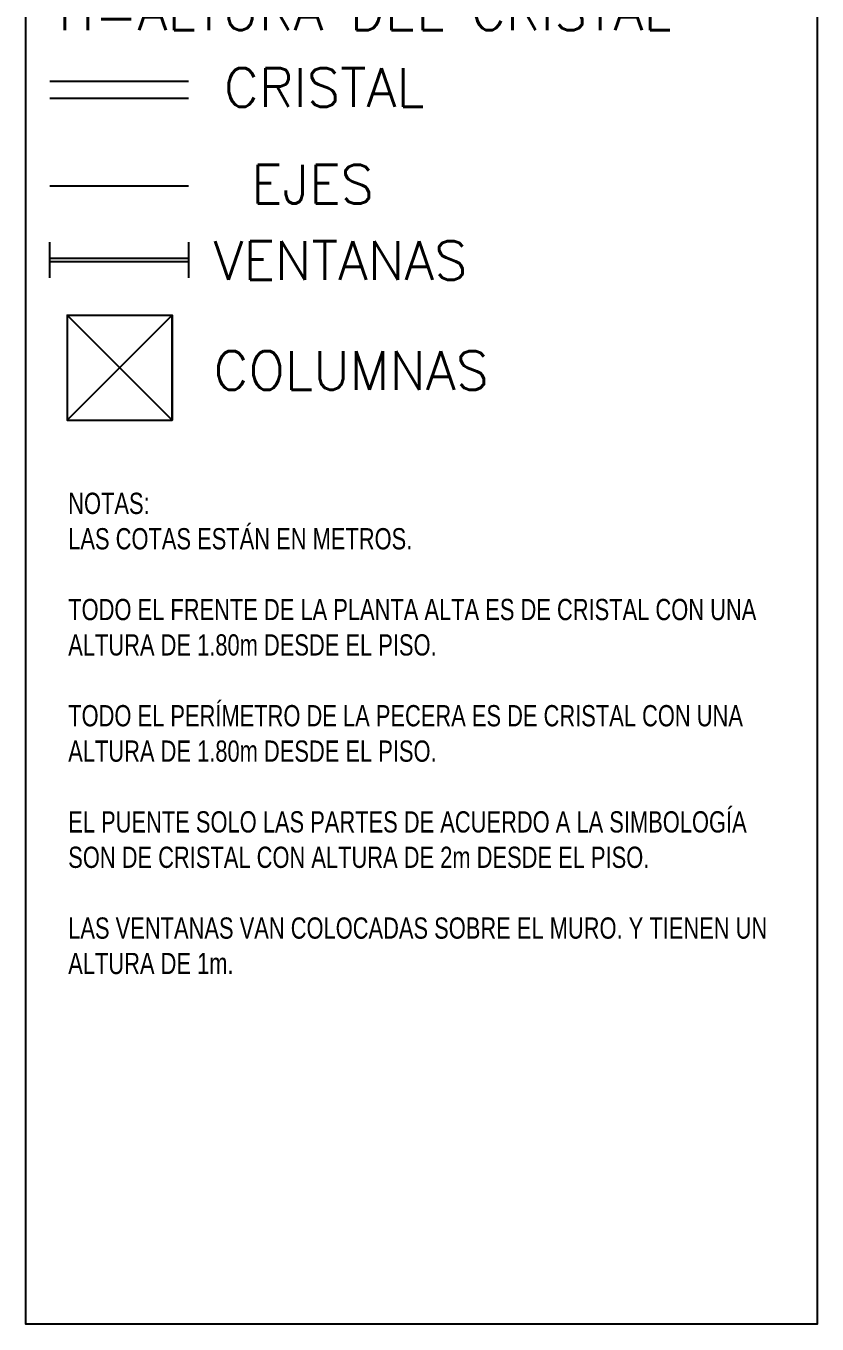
# Model space of a CAD drawing. Header units: millimetres. Extents: x 2348.9 to 2410.1, y 1655.7 to 1718.5.
# Drawn here: x 2355.86 to 2372.63, y 1658.43 to 1685.93 of the extents above; entities that cross this region are included whole.
import ezdxf

# ---------------------------------------------------------------- set-up
doc = ezdxf.new("R2010")
doc.units = ezdxf.units.MM
doc.styles.add('ARRAY BASE$0$STYLE1', font='swissc.ttf', dxfattribs={"width": 0.9})
doc.styles.add('TEXTOS', font='romans.shx')

msp = doc.modelspace()

# ---------------------------------------------------------------- linework, layer by layer
at = {"color": 4, "ltscale": 2}
for p, q in [((2356.3631, 1684.7636), (2359.3001, 1684.7636)), ((2356.3631, 1684.4004), (2359.3001, 1684.4008)), ((2356.3631, 1681.0075), (2359.3001, 1681.0075)), ((2356.3631, 1680.9372), (2359.3001, 1680.9372))]:
    msp.add_line(p, q, dxfattribs=at)
at = {"color": 6}
msp.add_line((2359.3001, 1682.533), (2356.3631, 1682.533), dxfattribs=at)
at = {"color": 3}
for p, q in [((2356.3631, 1680.5956), (2356.3631, 1681.3491)), ((2359.3001, 1681.3491), (2359.3001, 1680.5956))]:
    msp.add_line(p, q, dxfattribs=at)
msp.add_lwpolyline([(2355.8581, 1687.3181), (2372.6257, 1687.3181), (2372.6257, 1658.4266), (2355.8581, 1658.4266)], close=True)
at = {"color": 1}
msp.add_lwpolyline([(2356.7349, 1679.7999), (2358.9567, 1679.7999), (2358.9567, 1677.5781), (2356.7349, 1679.7999), (2356.7349, 1677.5781), (2358.9567, 1677.5781), (2358.9567, 1679.7999), (2356.7349, 1677.5781)], dxfattribs=at)

# ---------------------------------------------------------------- texts
at = {"attachment_point": 1}
for s, width, gutter_width, heights, insert, char_height, style in [('H=ALTURA DEL CRISTAL', 128.215114, 4.1008, [0], (2356.5382, 1686.6638), 0.820168, 'TEXTOS'), ('CRISTAL', 128.215114, 4.1008, [0], (2360.0555, 1685.0399), 0.82017, 'TEXTOS'), ('EJES', 128.215114, 4.1008, [0], (2360.6308, 1682.9877), 0.82017, 'TEXTOS'), ('VENTANAS', 128.215114, 4.1008, [0], (2359.8364, 1681.3729), 0.82017, 'TEXTOS'), ('COLUMNAS', 128.215114, 4.1008, [0], (2359.8364, 1679.0417), 0.82017, 'TEXTOS'), ('NOTAS:\\PLAS COTAS ESTÁN EN METROS.\\P\\PTODO EL FRENTE DE LA PLANTA ALTA ES DE CRISTAL CON UNA ALTURA DE 1.80m DESDE EL PISO.\\P\\PTODO EL PERÍMETRO DE LA PECERA ES DE CRISTAL CON UNA ALTURA DE 1.80m DESDE EL PISO.\\P\\PEL PUENTE SOLO LAS PARTES DE ACUERDO A LA SIMBOLOGÍA SON DE CRISTAL CON ALTURA DE 2m DESDE EL PISO.\\P\\PLAS VENTANAS VAN COLOCADAS SOBRE EL MURO. Y TIENEN UN ALTURA DE 1m.', 15.2732, 2.2493, [14.9614], (2356.7541, 1676.0405), 0.449859, 'ARRAY BASE$0$STYLE1')]:
    msp.add_mtext_dynamic_manual_height_columns(s, width=width, gutter_width=gutter_width, heights=heights, dxfattribs=dict(at, insert=insert, char_height=char_height, style=style))

doc.saveas('drawing.dxf')
